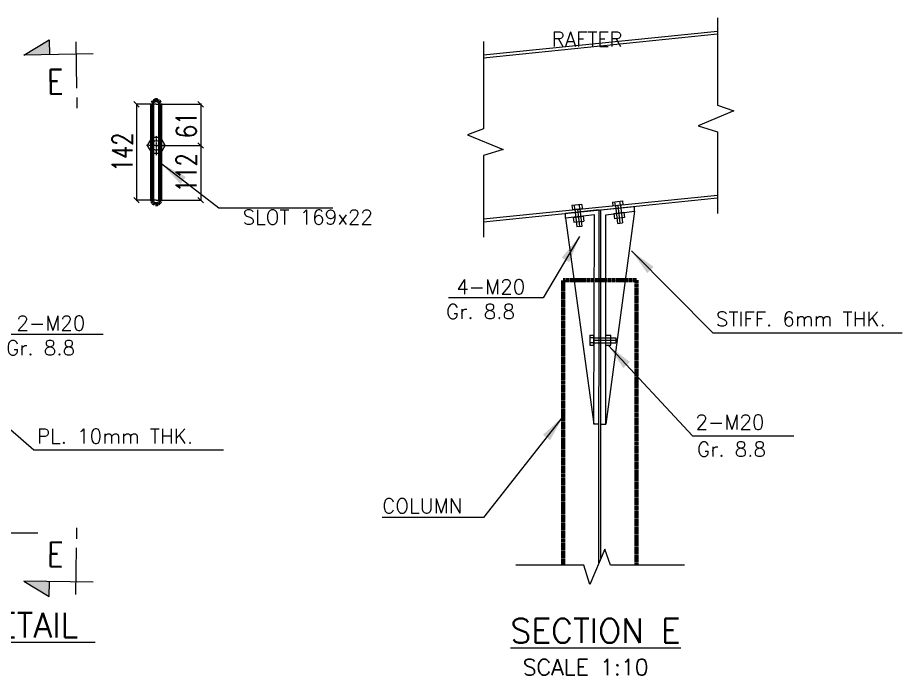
# Model space of a CAD drawing. Header units: inches. Extents: x 3340 to 8649, y 25316 to 28904.
# Drawn here: x 5987 to 7293, y 25487 to 26457 of the extents above; entities that cross this region are included whole.
import ezdxf
from ezdxf.enums import TextEntityAlignment as Align

# ---------------------------------------------------------------- set-up
doc = ezdxf.new("R2010")
doc.units = ezdxf.units.IN
doc.header["$MEASUREMENT"] = 0
for name, pattern in [('CENTER2', [1.125, 0.75, -0.125, 0.125, -0.125]), ('DASHDOT', [6.35, 3.175, -1.5875, 0, -1.5875]), ('DASHED', [0.75, 0.5, -0.25])]:
    doc.linetypes.add(name, pattern=pattern)
for name, color, linetype in [('G-DIM', 8, 'Continuous'), ('GEOMETRY_CONNECTORS', 7, 'Continuous'), ('MS-AXIS', 8, 'CENTER2'), ('MS-CONNECTIONS', 5, 'Continuous'), ('MS-FRAME', 4, 'Continuous'), ('MS-HIDDEN', 50, 'DASHED'), ('MS-TEXT', 7, 'Continuous'), ('S-ANNO-MARK', 10, 'Continuous'), ('STEEL-S', 4, 'Continuous')]:
    doc.layers.add(name, color=color, linetype=linetype)
doc.layers.add('TEXT', color=2, linetype='Continuous', lineweight=0)
doc.styles.add('ROM-S', font='romans.shx', dxfattribs={"width": 0.75})
doc.styles.add('RomanS', font='romans.shx')
doc.styles.add('SIMPLEX', font='SIMPLEX')
doc.dimstyles.new('1-10N', dxfattribs={"dimscale": 2, "dimtxt": 15, "dimasz": 4, "dimexe": 0.1, "dimexo": 0.0625, "dimgap": 3, "dimtad": 1, "dimdec": 0, "dimzin": 0, "dimdsep": 46, "dimtxsty": 'ROM-S', "dimblk": 'OBLIQUE', "dimcen": 0.09, "dimdle": 0.5, "dimclrd": 252, "dimclre": 252, "dimclrt": 7, "dimadec": 0, "dimazin": 0, "dimtfac": 1, "dimtdec": 0, "dimtofl": 0, "dimtmove": 0, "dimatfit": 3, "dimfxl": 1, "dimtolj": 1, "dimtzin": 0, "dimarcsym": 0})
doc.dimstyles.new('SECTIONS', dxfattribs={"dimscale": 2, "dimtxt": 140, "dimasz": 50, "dimexe": 0.18, "dimexo": 0.0625, "dimgap": 1, "dimtad": 1, "dimtoh": 1, "dimdec": 0, "dimzin": 0, "dimdsep": 46, "dimtxsty": 'ROM-S', "dimcen": 0.09, "dimclrd": 252, "dimclre": 252, "dimclrt": 7, "dimadec": 0, "dimazin": 0, "dimtfac": 1, "dimtdec": 0, "dimtofl": 0, "dimtmove": 0, "dimatfit": 3, "dimfxl": 1, "dimtolj": 1, "dimtzin": 0, "dimarcsym": 0})

# ---------------------------------------------------------------- blocks, each defined once
blk = doc.blocks.new('A$C287D2DA2')
at = {"layer": 'GEOMETRY_CONNECTORS', "color": 31, "linetype": 'DASHDOT', "ltscale": 0.1}
for p, q in [((0, 20), (0, -20)), ((20, 0), (-20, 0))]:
    blk.add_line(p, q, dxfattribs=at)
at = {"layer": 'GEOMETRY_CONNECTORS', "color": 31, "linetype": 'Continuous', "ltscale": 0.1}
for p, q in [((-9.2, 16), (-18.5, 0)), ((-9.2, 16), (-18.5, 0)), ((-18.5, 0), (-9.2, -16)), ((-18.5, 0), (-9.2, -16)), ((9.2, 16), (-9.2, 16)), ((9.2, 16), (-9.2, 16)), ((18.5, 0), (9.2, 16)), ((18.5, 0), (9.2, 16)), ((9.2, -16), (18.5, 0)), ((9.2, -16), (18.5, 0)), ((-9.2, -16), (9.2, -16)), ((-9.2, -16), (9.2, -16)), ((9.2, -16), (9.2, -16)), ((9.2, -16), (9.2, -16))]:
    blk.add_line(p, q, dxfattribs=at)
at = {"layer": 'GEOMETRY_CONNECTORS', "color": 31, "linetype": 'Continuous'}
blk.add_circle((0, 0), 10, dxfattribs=at)
blk = doc.blocks.new('_Oblique')
at = {"color": 0, "linetype": 'ByBlock', "lineweight": -2}
blk.add_line((-0.5, -0.5), (0.5, 0.5), dxfattribs=at)
blk = doc.blocks.new('*D128')
at = {"color": 252, "lineweight": -2, "transparency": 16777216}
for p, q in [((6191.4, 26329.5), (6162.4, 26329.5)), ((6162.6, 26330.5), (6162.6, 26187)), ((6191.4, 26188), (6162.4, 26188))]:
    blk.add_line(p, q, dxfattribs=at)
at = {"layer": 'DEFPOINTS', "color": 0, "transparency": 16777216}
for p in [(6191.6, 26329.5), (6162.6, 26188), (6191.6, 26188)]:
    blk.add_point(p, dxfattribs=at)
at = {"color": 252, "lineweight": -2, "transparency": 16777216, "xscale": 8, "yscale": 8, "zscale": 8}
for p, rotation in [((6162.6, 26329.5), 90), ((6162.6, 26188), 270)]:
    blk.add_blockref('_Oblique', p, dxfattribs=dict(at, rotation=rotation))
at = {"color": 7, "transparency": 16777216, "insert": (6141.6, 26258.8), "char_height": 30, "attachment_point": 5, "rotation": 90, "style": 'ROM-S'}
blk.add_mtext('\\A1;142', dxfattribs=at)
blk = doc.blocks.new('*D82')
at = {"color": 252, "lineweight": -2, "transparency": 16777216}
for p, q in [((6191.7, 26329.5), (6257.4, 26329.5)), ((6257.2, 26330.5), (6257.2, 26267.8)), ((6191.7, 26268.8), (6257.4, 26268.8))]:
    blk.add_line(p, q, dxfattribs=at)
at = {"layer": 'DEFPOINTS', "color": 0, "transparency": 16777216}
for p in [(6191.6, 26329.5), (6191.6, 26268.8), (6257.2, 26268.8)]:
    blk.add_point(p, dxfattribs=at)
at = {"color": 252, "lineweight": -2, "transparency": 16777216, "xscale": 8, "yscale": 8, "zscale": 8}
for p, rotation in [((6257.2, 26329.5), 90), ((6257.2, 26268.8), 270)]:
    blk.add_blockref('_Oblique', p, dxfattribs=dict(at, rotation=rotation))
at = {"color": 7, "transparency": 16777216, "insert": (6236.2, 26299.1), "char_height": 30, "attachment_point": 5, "rotation": 90, "style": 'ROM-S'}
blk.add_mtext('\\A1;61', dxfattribs=at)
blk = doc.blocks.new('*D83')
at = {"color": 252, "lineweight": -2, "transparency": 16777216}
for p, q in [((6191.7, 26268.8), (6257.4, 26268.8)), ((6257.2, 26269.8), (6257.2, 26187)), ((6191.7, 26188), (6257.4, 26188))]:
    blk.add_line(p, q, dxfattribs=at)
at = {"layer": 'DEFPOINTS', "color": 0, "transparency": 16777216}
for p in [(6191.6, 26268.8), (6191.6, 26188), (6257.2, 26188)]:
    blk.add_point(p, dxfattribs=at)
at = {"color": 252, "lineweight": -2, "transparency": 16777216, "xscale": 8, "yscale": 8, "zscale": 8}
for p, rotation in [((6257.2, 26268.8), 90), ((6257.2, 26188), 270)]:
    blk.add_blockref('_Oblique', p, dxfattribs=dict(at, rotation=rotation))
at = {"color": 7, "transparency": 16777216, "insert": (6236.2, 26228.4), "char_height": 30, "attachment_point": 5, "rotation": 90, "style": 'ROM-S'}
blk.add_mtext('\\A1;112', dxfattribs=at)
blk = doc.blocks.new('RDZG')
at = {"layer": 'MS-CONNECTIONS', "color": 1, "ltscale": 10}
for p, q in [((1272211.9, 857179.2), (1272211.9, 857170.9)), ((1272217, 857170.9), (1272217, 857179.2)), ((1272227.2, 857170.9), (1272227.2, 857179.2)), ((1272232.4, 857179.2), (1272232.4, 857170.9)), ((1272232.4, 857170.9), (1272211.9, 857170.9)), ((1272217, 857170.9), (1272217, 857134.5)), ((1272222.1, 857170.9), (1272222.1, 857134.5)), ((1272227.2, 857170.9), (1272227.2, 857134.5)), ((1272232.4, 857154.9), (1272211.9, 857154.9)), ((1272211.9, 857154.9), (1272211.9, 857144.7)), ((1272232.4, 857144.7), (1272211.9, 857144.7)), ((1272232.4, 857154.9), (1272232.4, 857144.7))]:
    blk.add_line(p, q, dxfattribs=at)
at = {"layer": 'MS-CONNECTIONS', "color": 1}
for p, q in [((1272211.9, 857179.2), (1272232.4, 857179.2)), ((1272217, 857134.5), (1272227.2, 857134.5))]:
    blk.add_line(p, q, dxfattribs=at)
blk = doc.blocks.new('YFG')
at = {"layer": 'MS-CONNECTIONS', "color": 1, "ltscale": 10}
for p, q in [((1273192.5, 855859.7), (1273200.7, 855859.7)), ((1273200.7, 855854.6), (1273192.5, 855854.6)), ((1273200.7, 855839.3), (1273200.7, 855859.7)), ((1273200.7, 855854.6), (1273245.2, 855854.6)), ((1273224.7, 855839.3), (1273224.7, 855859.7)), ((1273224.7, 855859.7), (1273235, 855859.7)), ((1273235, 855839.3), (1273235, 855859.7)), ((1273200.7, 855844.4), (1273192.5, 855844.4)), ((1273192.5, 855839.3), (1273200.7, 855839.3)), ((1273200.7, 855849.5), (1273245.2, 855849.5)), ((1273200.7, 855844.4), (1273245.2, 855844.4)), ((1273224.7, 855839.3), (1273235, 855839.3))]:
    blk.add_line(p, q, dxfattribs=at)
at = {"layer": 'MS-CONNECTIONS', "color": 1}
for p, q in [((1273192.5, 855859.7), (1273192.5, 855839.3)), ((1273245.2, 855854.6), (1273245.2, 855844.4))]:
    blk.add_line(p, q, dxfattribs=at)
blk = doc.blocks.new('STR16')
at = {"layer": 'S-ANNO-MARK'}
for p, q in [((-1072, 0), (-541, 308)), ((-541, 308), (-541, 0)), ((0, 255), (0, -697)), ((350, 0), (-1072, 0)), ((0, -885), (0, -1107))]:
    blk.add_line(p, q, dxfattribs=at)
blk.add_solid([(-1072, 0), (-541, 308), (-541, 0)], dxfattribs=at)

msp = doc.modelspace()

# ---------------------------------------------------------------- linework, layer by layer
at = {"layer": 'MS-AXIS', "lineweight": 100}
msp.add_lwpolyline([(6197.5, 26330.1, 0.909091), (6185.6, 26330.1), (6185.6, 26187.5, 0.909091), (6197.5, 26187.5)], format="xyb", close=True, dxfattribs=at)
at = {"layer": 'MS-CONNECTIONS'}
for points in [[(6845, 25653.1), (6845.6, 26173.6), (6795.7, 26168.6)], [(6847.9, 25660), (6847.9, 26173.8), (6897.8, 26178.9)], [(6855.1, 25857.5), (6855.1, 26166.6), (6897.8, 26171.7)], [(6897.8, 26171.7), (6855.1, 25857.5)], [(6897.8, 26171.7), (6897.8, 26178.9)], [(6795.7, 26161.4), (6795.7, 26168.6)], [(6837.8, 25857.5), (6838.4, 26166.4), (6795.7, 26161.4)], [(6795.7, 26161.4), (6837.8, 25857.5)], [(6845, 25857.5), (6837.8, 25857.5)], [(6847.9, 25857.5), (6855.1, 25857.5)]]:
    msp.add_lwpolyline(points, dxfattribs=at)
at = {"layer": 'MS-FRAME'}
for points in [[(6674.8, 26402.5), (7020.2, 26437.6)], [(6674.8, 26398.2), (7020.2, 26433.3)], [(6674.8, 26160.6), (7020.2, 26195.7)], [(6674.8, 26156.3), (7020.2, 26191.3)]]:
    msp.add_lwpolyline(points, dxfattribs=at)
at = {"layer": 'MS-HIDDEN', "lineweight": 100, "ltscale": 0.008}
msp.add_lwpolyline([(6792.5, 25649.7), (6792.5, 26069.9), (6900.5, 26069.9), (6900.5, 25649.7)], dxfattribs=at)
at = {"layer": 'STEEL-S', "color": 242, "linetype": 'Continuous', "true_color": 0xcd2027}
for points in [[(7020.2, 26457.3), (7020.2, 26328.3), (7044, 26319.7), (6991.5, 26297.6), (7020.2, 26289), (7020.2, 26168.6)], [(6674.8, 26422.2), (6674.8, 26293.2), (6651.1, 26284.6), (6703.6, 26262.6), (6674.8, 26253.9), (6674.8, 26133.6)], [(6016.8, 25697), (5846.5, 25697), (5833.1, 25734.1), (5798.6, 25652.1), (5785.1, 25697), (5627.8, 25697)], [(6971.2, 25649.7), (6862.2, 25649.7), (6853.6, 25673.4), (6831.5, 25621), (6822.9, 25649.7), (6722.2, 25649.7)]]:
    msp.add_lwpolyline(points, dxfattribs=at)

# ---------------------------------------------------------------- block references
for p, xscale, yscale, zscale, rotation in [((6073.1, 26403.3), 0.072000000004191, 0.072000000004191, 0.072000000004191, 0.9983391789633915), ((6073.1, 25624.8), -0.072000000004191, 0.07200000000419095, 0.07200000000419095, 179.0016608210366)]:
    msp.add_blockref('STR16', p, dxfattribs=dict(xscale=xscale, yscale=yscale, zscale=zscale, rotation=rotation))
at = {"layer": 'MS-AXIS', "lineweight": 100}
for p, xscale, yscale, zscale, rotation in [((-829385.1, -695358.6), 0.7200000000000003, 0.7200000000000003, 0.7200000000000003, 6.817759779154782), ((989120.9, -478817.8), -0.7200000000000001, 0.7200000000000001, 0.7200000000000002, 6.763304212984745)]:
    msp.add_blockref('RDZG', p, dxfattribs=dict(at, xscale=xscale, yscale=yscale, zscale=zscale, rotation=rotation))
at = {"layer": 'MS-AXIS', "lineweight": 100, "xscale": 0.7200000000000002, "yscale": 0.7200000000000002, "zscale": 0.7200000000000002}
msp.add_blockref('YFG', (-909866.7, -590230.2), dxfattribs=at)
at = {"layer": 'STEEL-S', "xscale": 0.7200000000000002, "yscale": 0.7200000000000002, "zscale": 0.7200000000000002}
msp.add_blockref('A$C287D2DA2', (6191.6, 26268.8), dxfattribs=at)

# ---------------------------------------------------------------- texts
at = {"layer": 'MS-TEXT', "color": 7, "style": 'ROM-S'}
for s, p in [('RAFTER', (6775.2, 26408.3)), ('SLOT 169x22', (6319, 26145.8)), ('4-M20', (6634.5, 26043)), ('Gr. 8.8', (6619.4, 26006.4)), ('2-M20', (5985.1, 25989.5)), ('STIFF. 6mm THK.', (7017.7, 25995.5)), ('Gr. 8.8', (5970, 25952.9)), ('2-M20', (6987.6, 25843.3)), ('PL. 10mm THK.', (6015.5, 25822.6)), ('Gr. 8.8', (6989.9, 25803.3)), ('COLUMN', (6525.1, 25719.8))]:
    msp.add_text(s, height=21.6, dxfattribs=at).set_placement(p, align=Align.BOTTOM_LEFT)
at = {"layer": 'MS-TEXT', "color": 3, "lineweight": 0, "style": 'SIMPLEX'}
for s, p in [('%%UCOLUMNS DETAIL ', (5886, 25543.1)), ('%%USECTION E', (6840.1, 25534.8))]:
    msp.add_text(s, height=36, dxfattribs=at).set_placement(p, align=Align.CENTER)
at = {"layer": 'MS-TEXT', "color": 7, "lineweight": 0, "style": 'SIMPLEX'}
msp.add_text('SCALE 1:10', height=24, dxfattribs=at).set_placement((6825.5, 25487.1), align=Align.CENTER)
at = {"layer": 'TEXT', "style": 'RomanS', "width": 0.8}
for rotation, p in [(0.9983, (6042.7, 26362.8)), (359.0017, (6042.7, 25665.3))]:
    msp.add_text('E', height=36, rotation=rotation, dxfattribs=at).set_placement(p, align=Align.MIDDLE_CENTER)

# ---------------------------------------------------------------- dimensions: what is measured, and where the dimension line sits
for base, p1, p2, picture, middle in [((6162.6185895, 26188.0249471), (6191.5529888, 26329.5249471), (6191.5529888, 26188.0249471), '*D128', (6141.6185895, 26258.7749471)), ((6257.2, 26268.8), (6191.6, 26329.5), (6191.6, 26268.8), '*D82', (6236.2, 26299.1))]:
    dim = msp.add_linear_dim(base=base, p1=p1, p2=p2, angle=90, dimstyle='1-10N')
    dim.commit()
    dim.dimension.update_dxf_attribs({"geometry": picture, "text_midpoint": middle})
dim = msp.add_linear_dim(base=(6257.2, 26188), p1=(6191.6, 26268.8), p2=(6191.6, 26188), angle=90, text='112', dimstyle='1-10N')
dim.commit()
dim.dimension.update_dxf_attribs({"geometry": '*D83', "text_midpoint": (6236.2, 26228.4)})

# ---------------------------------------------------------------- leaders
at = {"layer": 'G-DIM'}
for points, override in [([(6199.7, 26241.6), (6284, 26176.6), (6452.3, 26176.6)], {"dimasz": 20, "dimgap": 1, "dimtad": 0}), ([(6816.2, 26134.3), (6762.8, 26043.9), (6623.2, 26043.9)], {"dimasz": 20, "dimtad": 0}), ([(6893, 26113.3), (7013.4, 25992.6), (7292.9, 25992.6)], {"dimasz": 20, "dimtad": 0}), ([(5857.1, 25970.3), (5973.7, 25990.4), (6113.3, 25990.4)], {"dimasz": 20, "dimtad": 0}), ([(6858.8, 25974.1), (6983.3, 25840.4), (7132.9, 25840.4)], {"dimasz": 20, "dimtad": 0}), ([(5873.3, 25939.6), (6011.1, 25819.6), (6290.7, 25819.6)], {"dimasz": 20, "dimtad": 0}), ([(6792.5, 25869.3), (6674.7, 25719.8), (6525.1, 25719.8)], {"dimasz": 20, "dimtad": 0})]:
    msp.add_leader(points, dimstyle='SECTIONS', override=override, dxfattribs=at)

doc.saveas('drawing.dxf')
